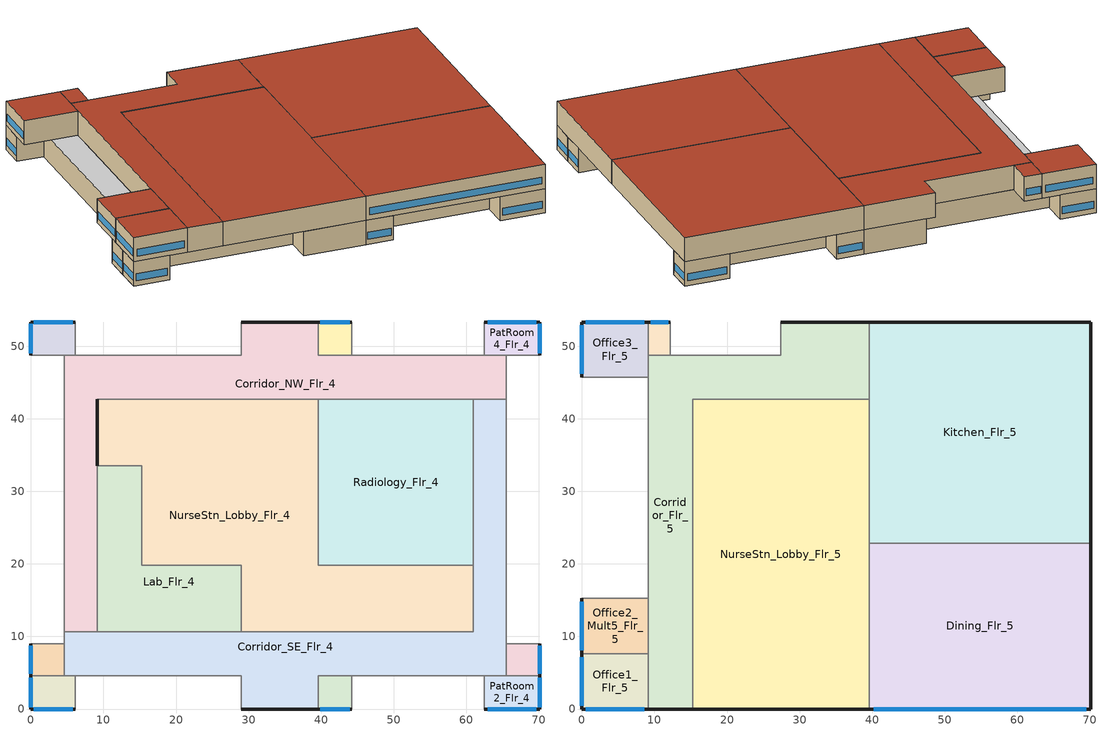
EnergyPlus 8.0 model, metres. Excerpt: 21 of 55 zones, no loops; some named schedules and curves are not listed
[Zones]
PatRoom1_Mult10_Flr_4
 floor adiabatic (int_slab_floor): 44.2,4.57 44.2,0 39.62,0 39.62,4.57 z12.8
 wall outside (res_ext_wall): 39.62,0 44.2,0 z12.8:17.07
 wall adiabatic (int_wall): 44.2,0 44.2,4.57 39.62,4.57 39.62,0 z12.8:17.07
 window (Window_U_0.60_SHGC_0.25): 39.9,0 43.92,0 z13.72:14.94
 ceiling adiabatic (int_slab_ceiling): 39.62,4.57 39.62,0 44.2,0 44.2,4.57 z17.07
PatRoom2_Flr_4
 floor adiabatic (int_slab_floor): 70.1,4.57 70.1,0 62.48,0 62.48,4.57 z12.8
 wall outside (res_ext_wall): 62.48,0 70.1,0 70.1,4.57 z12.8:17.07
 wall adiabatic (int_wall): 70.1,4.57 62.48,4.57 62.48,0 z12.8:17.07
 window (Window_U_0.60_SHGC_0.25): 70.1,0.27 70.1,4.3 / 62.94,0 69.65,0 z13.72:14.94
 ceiling adiabatic (int_slab_ceiling): 62.48,4.57 62.48,0 70.1,0 70.1,4.57 z17.07
PatRoom3_Mult10_Flr_4
 floor adiabatic (int_slab_floor): 70.1,8.99 70.1,4.57 65.53,4.57 65.53,8.99 z12.8
 wall outside (res_ext_wall): 70.1,4.57 70.1,8.99 z12.8:17.07
 wall adiabatic (int_wall): 70.1,8.99 65.53,8.99 65.53,4.57 70.1,4.57 z12.8:17.07
 window (Window_U_0.60_SHGC_0.25): 70.1,4.84 70.1,8.73 z13.72:14.94
 ceiling adiabatic (int_slab_ceiling): 65.53,8.99 65.53,4.57 70.1,4.57 70.1,8.99 z17.07
PatRoom4_Flr_4
 floor adiabatic (int_slab_floor): 70.1,53.34 70.1,48.77 62.48,48.77 62.48,53.34 z12.8
 wall outside (res_ext_wall): 70.1,48.77 70.1,53.34 62.48,53.34 z12.8:17.07
 wall adiabatic (int_wall): 62.48,53.34 62.48,48.77 70.1,48.77 z12.8:17.07
 window (Window_U_0.60_SHGC_0.25): 69.65,53.34 62.94,53.34 / 70.1,49.04 70.1,53.07 z13.72:14.94
 ceiling adiabatic (int_slab_ceiling): 62.48,53.34 62.48,48.77 70.1,48.77 70.1,53.34 z17.07
PatRoom5_Mult10_Flr_4
 floor adiabatic (int_slab_floor): 44.2,53.34 44.2,48.77 39.62,48.77 39.62,53.34 z12.8
 wall outside (res_ext_wall): 44.2,53.34 39.62,53.34 z12.8:17.07
 wall adiabatic (int_wall): 39.62,53.34 39.62,48.77 44.2,48.77 44.2,53.34 z12.8:17.07
 window (Window_U_0.60_SHGC_0.25): 43.92,53.34 39.9,53.34 z13.72:14.94
 ceiling adiabatic (int_slab_ceiling): 39.62,53.34 39.62,48.77 44.2,48.77 44.2,53.34 z17.07
Radiology_Flr_4
 floor adiabatic (int_slab_floor): 60.96,42.67 60.96,19.81 39.62,19.81 39.62,42.67 z12.8
 wall to Corridor_NW_Flr_4 (int_wall): 60.96,42.67 39.62,42.67 z12.8:17.07
 wall to Corridor_SE_Flr_4 (int_wall): 60.96,19.81 60.96,42.67 z12.8:17.07
 wall to NurseStn_Lobby_Flr_4 (int_wall): 39.62,42.67 39.62,19.81 60.96,19.81 z12.8:17.07
 ceiling adiabatic (int_slab_ceiling): 39.62,42.67 39.62,19.81 60.96,19.81 60.96,42.67 z17.07
PatRoom6_Flr_4
 floor adiabatic (int_slab_floor): 6.1,4.57 6.1,0 0,0 0,4.57 z12.8
 wall outside (res_ext_wall): 0,4.57 0,0 6.1,0 z12.8:17.07
 wall adiabatic (int_wall): 6.1,0 6.1,4.57 0,4.57 z12.8:17.07
 window (Window_U_0.60_SHGC_0.25): 0.37,0 5.73,0 / 0,4.3 0,0.27 z13.72:14.94
 ceiling adiabatic (int_slab_ceiling): 0,4.57 0,0 6.1,0 6.1,4.57 z17.07
PatRoom7_Mult10_Flr_4
 floor adiabatic (int_slab_floor): 4.57,8.99 4.57,4.57 0,4.57 0,8.99 z12.8
 wall outside (res_ext_wall): 0,8.99 0,4.57 z12.8:17.07
 wall adiabatic (int_wall): 0,4.57 4.57,4.57 4.57,8.99 0,8.99 z12.8:17.07
 window (Window_U_0.60_SHGC_0.25): 0,8.73 0,4.84 z13.72:14.94
 ceiling adiabatic (int_slab_ceiling): 0,8.99 0,4.57 4.57,4.57 4.57,8.99 z17.07
PatRoom8_Flr_4
 floor adiabatic (int_slab_floor): 6.1,53.34 6.1,48.77 0,48.77 0,53.34 z12.8
 wall outside (res_ext_wall): 6.1,53.34 0,53.34 0,48.77 z12.8:17.07
 wall adiabatic (int_wall): 0,48.77 6.1,48.77 6.1,53.34 z12.8:17.07
 window (Window_U_0.60_SHGC_0.25): 5.73,53.34 0.37,53.34 / 0,53.07 0,49.04 z13.72:14.94
 ceiling adiabatic (int_slab_ceiling): 0,53.34 0,48.77 6.1,48.77 6.1,53.34 z17.07
NurseStn_Lobby_Flr_4
 floor adiabatic (int_slab_floor): 9.14,42.67 39.62,42.67 39.62,19.81 60.96,19.81 60.96,10.67 28.96,10.67 28.96,19.81 15.24,19.81 15.24,33.53 9.14,33.53 z12.8
 wall outside (Air_Wall): 9.14,42.67 9.14,33.53 z12.8:17.07
 wall to Corridor_NW_Flr_4 (Air_Wall): 39.62,42.67 9.14,42.67 z12.8:17.07
 wall to Corridor_SE_Flr_4 (Air_Wall): 28.96,10.67 60.96,10.67 60.96,19.81 z12.8:17.07
 wall to Lab_Flr_4 (int_wall): 9.14,33.53 15.24,33.53 15.24,19.81 28.96,19.81 28.96,10.67 z12.8:17.07
 ceiling adiabatic (int_slab_ceiling): 9.14,42.67 9.14,33.53 15.24,33.53 15.24,19.81 28.96,19.81 28.96,10.67 60.96,10.67 60.96,19.81 39.62,19.81 39.62,42.67 z17.07
Lab_Flr_4
 floor adiabatic (int_slab_floor): 9.14,33.53 15.24,33.53 15.24,19.81 28.96,19.81 28.96,10.67 9.14,10.67 z12.8
 wall to Corridor_SE_Flr_4 (int_wall): 9.14,10.67 28.96,10.67 z12.8:17.07
 wall to Corridor_NW_Flr_4 (int_wall): 9.14,33.58 9.14,10.67 z12.8:17.07
 ceiling adiabatic (int_slab_ceiling): 9.14,33.53 9.14,10.67 28.96,10.67 28.96,19.81 15.24,19.81 15.24,33.53 z17.07
Corridor_SE_Flr_4
 floor adiabatic (int_slab_floor): 4.57,4.57 4.57,10.67 60.96,10.67 60.96,42.67 65.53,42.67 65.53,4.57 39.62,4.57 39.62,0 28.96,0 28.96,4.57 z12.8
 wall outside (res_ext_wall): 28.96,0 39.62,0 z12.8:17.07
 wall adiabatic (int_wall): 39.62,0 39.62,4.57 65.53,4.57 65.53,42.67 / 4.57,10.67 4.57,4.57 28.96,4.57 28.96,0 z12.8:17.07
 wall to Corridor_NW_Flr_4 (Air_Wall): 65.53,42.67 60.96,42.67 / 9.14,10.67 4.57,10.67 z12.8:17.07
 ceiling adiabatic (int_slab_ceiling): 4.57,4.57 28.96,4.57 28.96,0 39.62,0 39.62,4.57 65.53,4.57 65.53,42.67 60.96,42.67 60.96,10.67 4.57,10.67 z17.07
Corridor_NW_Flr_4
 floor adiabatic (int_slab_floor): 4.57,10.67 4.57,48.77 28.96,48.77 28.96,53.34 39.62,53.34 39.62,48.77 65.53,48.77 65.53,42.67 9.14,42.67 9.14,10.67 z12.8
 wall outside (Air_Wall): 9.14,33.58 9.14,42.67 z12.8:17.07
 wall outside (res_ext_wall): 39.62,53.34 28.96,53.34 z12.8:17.07
 wall adiabatic (int_wall): 65.53,42.67 65.53,48.77 39.62,48.77 39.62,53.34 / 28.96,53.34 28.96,48.77 4.57,48.77 4.57,10.67 z12.8:17.07
 ceiling adiabatic (int_slab_ceiling): 4.57,10.67 9.14,10.67 9.14,42.67 65.53,42.67 65.53,48.77 39.62,48.77 39.62,53.34 28.96,53.34 28.96,48.77 4.57,48.77 z17.07
Dining_Flr_5
 floor adiabatic (int_slab_floor): 39.62,0 39.62,22.86 70.1,22.86 70.1,0 z17.07
 wall outside (nonres_ext_wall): 39.62,0 70.1,0 70.1,22.86 z17.07:21.34
 wall to Kitchen_Flr_5 (int_wall): 70.1,22.86 39.62,22.86 z17.07:21.34
 wall to NurseStn_Lobby_Flr_5 (int_wall): 39.62,22.86 39.62,0 z17.07:21.34
 window (Window_U_0.60_SHGC_0.25): 40.2,0 69.53,0 z17.98:19.2
 roof outside (nonres_roof): 39.62,0 70.1,0 70.1,22.86 39.62,22.86 z21.34
NurseStn_Lobby_Flr_5
 floor adiabatic (int_slab_floor): 15.24,0 15.24,42.67 39.62,42.67 39.62,0 z17.07
 wall outside (nonres_ext_wall): 15.24,0 39.62,0 z17.07:21.34
 wall to Corridor_Flr_5 (Air_Wall): 39.62,42.67 15.24,42.67 z17.07:21.34
 wall to Kitchen_Flr_5 (int_wall): 39.62,22.86 39.62,42.67 z17.07:21.34
 wall to Corridor_Flr_5 (int_wall): 15.24,42.67 15.24,0 z17.07:21.34
 roof outside (nonres_roof): 15.24,0 39.62,0 39.62,42.67 15.24,42.67 z21.34
Kitchen_Flr_5
 floor adiabatic (int_slab_floor): 70.1,53.34 70.1,22.86 39.62,22.86 39.62,53.34 z17.07
 wall outside (nonres_ext_wall): 70.1,22.86 70.1,53.34 39.62,53.34 z17.07:21.34
 wall to Corridor_Flr_5 (int_wall): 39.62,53.34 39.62,42.67 z17.07:21.34
 roof outside (nonres_roof): 39.62,53.34 39.62,22.86 70.1,22.86 70.1,53.34 z21.34
Office1_Flr_5
 floor adiabatic (int_slab_floor): 9.14,7.62 9.14,0 0,0 0,7.62 z17.07
 wall outside (nonres_ext_wall): 0,7.62 0,0 9.14,0 z17.07:21.34
 wall adiabatic (int_wall): 9.14,0 9.14,7.62 0,7.62 z17.07:21.34
 window (Window_U_0.60_SHGC_0.25): 0.55,0 8.6,0 / 0,7.16 0,0.46 z17.98:19.2
 roof outside (nonres_roof): 0,7.62 0,0 9.14,0 9.14,7.62 z21.34
Office2_Mult5_Flr_5
 floor adiabatic (int_slab_floor): 9.14,15.24 9.14,7.62 0,7.62 0,15.24 z17.07
 wall outside (nonres_ext_wall): 0,15.24 0,7.62 z17.07:21.34
 wall adiabatic (int_wall): 0,7.62 9.14,7.62 9.14,15.24 0,15.24 z17.07:21.34
 window (Window_U_0.60_SHGC_0.25): 0,14.78 0,8.08 z17.98:19.2
 roof outside (nonres_roof): 0,15.24 0,7.62 9.14,7.62 9.14,15.24 z21.34
Office3_Flr_5
 floor adiabatic (int_slab_floor): 9.14,53.34 9.14,45.72 0,45.72 0,53.34 z17.07
 wall outside (nonres_ext_wall): 9.14,53.34 0,53.34 0,45.72 z17.07:21.34
 wall adiabatic (int_wall): 0,45.72 9.14,45.72 9.14,53.34 z17.07:21.34
 window (Window_U_0.60_SHGC_0.25): 8.6,53.34 0.55,53.34 / 0,52.88 0,46.18 z17.98:19.2
 roof outside (nonres_roof): 0,53.34 0,45.72 9.14,45.72 9.14,53.34 z21.34
Office4_Mult6_Flr_5
 floor adiabatic (int_slab_floor): 12.19,53.34 12.19,48.77 9.14,48.77 9.14,53.34 z17.07
 wall outside (nonres_ext_wall): 12.19,53.34 9.14,53.34 z17.07:21.34
 wall adiabatic (int_wall): 9.14,53.34 9.14,48.77 12.19,48.77 12.19,53.34 z17.07:21.34
 window (Window_U_0.60_SHGC_0.25): 11.88,53.34 9.45,53.34 z17.98:19.2
 roof outside (nonres_roof): 9.14,53.34 9.14,48.77 12.19,48.77 12.19,53.34 z21.34
Corridor_Flr_5
 floor adiabatic (int_slab_floor): 9.14,0 9.14,48.77 27.43,48.77 27.43,53.34 39.62,53.34 39.62,42.67 15.24,42.67 15.24,0 z17.07
 wall outside (nonres_ext_wall): 39.62,53.34 27.43,53.34 / 9.14,0 15.24,0 z17.07:21.34
 wall adiabatic (int_wall): 27.43,53.34 27.43,48.77 9.14,48.77 9.14,0 z17.07:21.34
 roof outside (nonres_roof): 9.14,0 15.24,0 15.24,42.67 39.62,42.67 39.62,53.34 27.43,53.34 27.43,48.77 9.14,48.77 z21.34
[Building]
Hospital: -90, City, 0.04, 0.2, FullInteriorAndExterior, 25, 6
[Site:Location]
Site:Location=Houston Bush Intercontinental_TX_USA Design_Conditions; Latitude {N+ S-}=30; Longitude {W- E+}=-95.37; Time Zone Relative to GMT {GMT+/-}=-6; Elevation {m}=29
[SizingPeriod:DesignDay] Day of Month=21; Dry-Bulb Temperature Range Modifier Type=DefaultMultipliers; Humidity Condition Type=Wetbulb; Barometric Pressure {Pa}=100977; Rain {Yes/No}=No; Snow on ground {Yes/No}=No; Daylight Savings Time Indicator=No
Name | Month | Day Type | Maximum Dry-Bulb Temperature {C} | Daily Dry-Bulb Temperature Range {C} | Wetbulb at Maximum Dry-Bulb {C} | Wind Speed {m/s} design conditions vs. traditional 6.71 m/s (15 mph) | Wind Direction {Degrees; N=0, S=180} | Solar Model Indicator | Clearness {0.0 to 1.1} | Wind Speed {m/s} design conditions vs. traditional 3.35 m/s (7mph) | ASHRAE Clear Sky Optical Depth for Beam Irradiance (taub) | ASHRAE Clear Sky Optical Depth for Diffuse Irradiance (taud)
Houston Bush Intercontinental Ann Htg 99.6% Condns DB | 1 | WinterDesignDay | -1.6 | 0 | -1.6 | 2.8 | 0 | ASHRAEClearSky | 0
Houston Bush Intercontinental Ann Clg .4% Condns DB=>MWB | 7 | SummerDesignDay | 36 | 10.1 | 24.8 |  | 170 | ASHRAETau |  | 3.5 | 0.499 | 1.97
[Site:WaterMainsTemperature]
Calculation Method=Correlation; Annual Average Outdoor Air Temperature {C}=20.05; Maximum Difference In Monthly Average Outdoor Air Temperatures {deltaC}=17.07
[Material]
Name | Roughness | Thickness {m} | Conductivity {W/m-K} | Density {kg/m3} | Specific Heat {J/kg-K} | Thermal Absorptance | Solar Absorptance | Visible Absorptance | Absorptance:Thermal | Absorptance:Solar | Absorptance:Visible
Std Wood 6inch | MediumSmooth | 0.15 | 0.12 | 540 | 1210 | 0.9 | 0.7 | 0.7
F08 Metal surface | Smooth | 0.0008 | 45.28 | 7824 | 500
F13 Built-up roofing | Rough | 0.0095 | 0.16 | 1120 | 1460 |  |  |  | 0.75 | 0.45
G01 13mm gypsum board | Smooth | 0.0127 | 0.16 | 800 | 1090 |  |  |  | 0.9 | 0.7 | 0.5
200mm Normalweight concrete wall | MediumRough | 0.2032 | 2.31 | 2322 | 832
100mm Normalweight concrete floor | MediumRough | 0.1016 | 2.31 | 2322 | 832
[Material:NoMass]
CP02 CARPET PAD: VeryRough, 0.21648, 0.9, 0.7, 0.8
Air_Wall_Material: Rough, 0.207949, 0.9, 0.7
Nonres_Roof_Insulation: MediumSmooth, 4.31889, 0.9, 0.7, 0.7
Nonres_Exterior_Wall_Insulation: MediumSmooth, 0.849259, 0.9, 0.7, 0.7
Res_Exterior_Wall_Insulation: MediumSmooth, 1.11476, 0.9, 0.7, 0.7
[Construction]
InteriorFurnishings: Std Wood 6inch
Air_Wall: Air_Wall_Material
int_wall: G01 13mm gypsum board, G01 13mm gypsum board
int_slab_floor: 100mm Normalweight concrete floor, CP02 CARPET PAD
int_slab_ceiling: CP02 CARPET PAD, 100mm Normalweight concrete floor
nonres_roof: F13 Built-up roofing, Nonres_Roof_Insulation, F08 Metal surface
nonres_ext_wall: 200mm Normalweight concrete wall, Nonres_Exterior_Wall_Insulation, G01 13mm gypsum board
res_ext_wall: 200mm Normalweight concrete wall, Res_Exterior_Wall_Insulation, G01 13mm gypsum board
Window_U_0.60_SHGC_0.25: Glass_2175_LayerAvg, Gap_1_W_0_0025, Glass_2022F_LayerAvg
[WindowMaterial:Glazing] Optical Data Type=SpectralAverage; IR Transmittance=0; Back Emissivity=0.84; Conductivity=1
Name | Layer name : GREY-SGP-E366 - 8.6.CIG | Thickness | Solar Transmittance | Solar Front Reflectance | Solar Back Reflectance | Visible Transmittance | Visible Front Reflectance | Visible Back reflectance | Front Emissivity | Layer name : LoE262-4.CIG
 | Glass_2175_LayerAvg | 0.0086 | 0.167758 | 0.217606 | 0.437978 | 0.416044 | 0.078729 | 0.10654 | 0.84
 |  | 0.0039 | 0.355897 | 0.394095 | 0.265645 | 0.677694 | 0.042734 | 0.05547 | 0.046 | Glass_2022F_LayerAvg
[WindowMaterial:Gas]
gap name - Air=Gap_1_W_0_0025; type=Air; thickness=0.0025
[SurfaceProperty:OtherSideCoefficients] Combined Convective Radiative Film Coefficient=0; Constant Temperature=1; Constant Temperature Coefficient=1; External Dry-Bulb Temperature Coefficient=0; Ground Temperature Coefficient=0; Wind Speed Coefficient=0; Zone Air Temperature Coefficient=0; Sinusoidal Variation of Constant Temperature Coefficient=No; Period of Sinusoidal Variation=24
Name | Constant Temperature Schedule
surfPropOthSdCoefBasementAvgWall | scheduleOSCBasementWallSurfaceTemp
surfPropOthSdCoefBasementAvgFloor | scheduleOSCBasementFloorTemp
surfPropOthSdCoefBasementUpperWall | scheduleOSCBasementUpperWallTemp
surfPropOthSdCoefBasementLowerWall | scheduleOSCBasementLowerWallTemp
[Zone] Type=1; Ceiling Height {m}=4.2683; Floor Area {m2}=autocalculate; Part of Total Floor Area=YES
Name | Multiplier | Volume {m3}
PatRoom1_Mult10_Flr_4; PatRoom5_Mult10_Flr_4 | 10 | 89.21
PatRoom2_Flr_4; PatRoom4_Flr_4 | 1 | 148.71
PatRoom3_Mult10_Flr_4; PatRoom7_Mult10_Flr_4 | 10 | 86.26
Radiology_Flr_4 | 1 | 2081.82
PatRoom6_Flr_4; PatRoom8_Flr_4 | 1 | 118.96
NurseStn_Lobby_Flr_4 | 1 | 3866.22
Lab_Flr_4 | 1 | 1129.43
Corridor_SE_Flr_4; Corridor_NW_Flr_4 | 1 | 2418.88
Dining_Flr_5 | 1 | 2974.04
NurseStn_Lobby_Flr_5 | 1 | 4441.23
Kitchen_Flr_5 | 1 | 3965.37
Office1_Flr_5 | 1 | 297.5
Office2_Mult5_Flr_5 | 5 | 297.41
Office3_Flr_5 | 1 | 297.41
Office4_Mult6_Flr_5 | 6 | 59.5
Corridor_Flr_5 | 1 | 2141.32
[InternalMass] Construction=InteriorFurnishings
Name | Zone | Surface Area {m2}
PatRoom1_Mult10_Flr_4_InternalMass_1 | PatRoom1_Mult10_Flr_4 | 41.8064
PatRoom2_Flr_4_InternalMass_1 | PatRoom2_Flr_4 | 69.6773
PatRoom3_Mult10_Flr_4_InternalMass_1 | PatRoom3_Mult10_Flr_4 | 40.4165
PatRoom4_Flr_4_InternalMass_1 | PatRoom4_Flr_4 | 69.6773
PatRoom5_Mult10_Flr_4_InternalMass_1 | PatRoom5_Mult10_Flr_4 | 41.8064
Radiology_Flr_4_InternalMass_1 | Radiology_Flr_4 | 975.4819
PatRoom6_Flr_4_InternalMass_1 | PatRoom6_Flr_4 | 55.7418
PatRoom7_Mult10_Flr_4_InternalMass_1 | PatRoom7_Mult10_Flr_4 | 40.4165
PatRoom8_Flr_4_InternalMass_1 | PatRoom8_Flr_4 | 55.7418
NurseStn_Lobby_Flr_4_InternalMass_1 | NurseStn_Lobby_Flr_4 | 1811.61
Lab_Flr_4_InternalMass_1 | Lab_Flr_4 | 529.5473
Corridor_SE_Flr_4_InternalMass_1 | Corridor_SE_Flr_4 | 1133.42
Corridor_NW_Flr_4_InternalMass_1 | Corridor_NW_Flr_4 | 1133.42
Dining_Flr_5_InternalMass_1 | Dining_Flr_5 | 1393.55
NurseStn_Lobby_Flr_5_InternalMass_1 | NurseStn_Lobby_Flr_5 | 2081.03
Kitchen_Flr_5_InternalMass_1 | Kitchen_Flr_5 | 1858.06
Office1_Flr_5_InternalMass_1 | Office1_Flr_5 | 139.3911
Office2_Mult5_Flr_5_InternalMass_1 | Office2_Mult5_Flr_5 | 139.3546
Office3_Flr_5_InternalMass_1 | Office3_Flr_5 | 139.3546
Office4_Mult6_Flr_5_InternalMass_1 | Office4_Mult6_Flr_5 | 27.8709
Corridor_Flr_5_InternalMass_1 | Corridor_Flr_5 | 1003.35
[People] Number of People Calculation Method=People; Fraction Radiant=0.3; Sensible Heat Fraction=AUTOCALCULATE; Activity Level Schedule=ACTIVITY_SCH; Enable ASHRAE 55 Comfort Warnings=No; Mean Radiant Temperature Calculation Type=ZoneAveraged; Work Efficiency Schedule=WORK_EFF_SCH; Clothing Insulation Schedule=CLOTHING_SCH; Air Velocity Schedule=AIR_VELO_SCH; Thermal Comfort Model 1 Type=FANGER
Name | Zone or ZoneList | Number of People Schedule | Number of People
PatRoom1_Mult10_Flr_4 | PatRoom1_Mult10_Flr_4 | BLDG_OCC_EXTD_SCH | 1.1244
PatRoom2_Flr_4 | PatRoom2_Flr_4 | BLDG_OCC_EXTD_SCH | 1.8744
PatRoom3_Mult10_Flr_4 | PatRoom3_Mult10_Flr_4 | BLDG_OCC_EXTD_SCH | 1.0873
PatRoom4_Flr_4 | PatRoom4_Flr_4 | BLDG_OCC_EXTD_SCH | 1.8744
PatRoom5_Mult10_Flr_4 | PatRoom5_Mult10_Flr_4 | BLDG_OCC_EXTD_SCH | 1.1244
Radiology_Flr_4 | Radiology_Flr_4 | BLDG_OCC_SCH | 26.2404
PatRoom6_Flr_4 | PatRoom6_Flr_4 | BLDG_OCC_EXTD_SCH | 1.4994
PatRoom7_Mult10_Flr_4 | PatRoom7_Mult10_Flr_4 | BLDG_OCC_EXTD_SCH | 1.0873
PatRoom8_Flr_4 | PatRoom8_Flr_4 | BLDG_OCC_EXTD_SCH | 1.4994
NurseStn_Lobby_Flr_4 | NurseStn_Lobby_Flr_4 | BLDG_OCC_EXTD_SCH | 12.9952
Lab_Flr_4 | Lab_Flr_4 | BLDG_OCC_SCH | 14.2446
Corridor_SE_Flr_4 | Corridor_SE_Flr_4 | BLDG_OCC_EXTD_SCH | 6.0978
Corridor_NW_Flr_4 | Corridor_NW_Flr_4 | BLDG_OCC_EXTD_SCH | 6.0978
Dining_Flr_5 | Dining_Flr_5 | BLDG_OCC_EXTD_SCH | 74.9725
NurseStn_Lobby_Flr_5 | NurseStn_Lobby_Flr_5 | BLDG_OCC_SCH | 14.9279
Kitchen_Flr_5 | Kitchen_Flr_5 | BLDG_OCC_EXTD_SCH | 49.9818
Office1_Flr_5 | Office1_Flr_5 | BLDG_OCC_SCH | 5.2498
Office2_Mult5_Flr_5 | Office2_Mult5_Flr_5 | BLDG_OCC_SCH | 5.2483
Office3_Flr_5 | Office3_Flr_5 | BLDG_OCC_SCH | 5.2483
Office4_Mult6_Flr_5 | Office4_Mult6_Flr_5 | BLDG_OCC_SCH | 1.05
Corridor_Flr_5 | Corridor_Flr_5 | BLDG_OCC_EXTD_SCH | 5.3981
[Lights] Design Level Calculation Method=Watts/Area; Return Air Fraction=0; Fraction Radiant=0.7; Fraction Visible=0.2; Fraction Replaceable=1; Return Air Fraction Calculated from Plenum Temperature=No
Name | Zone or ZoneList | Schedule | Watts per Zone Floor Area {W/m2}
PatRoom1_Mult10_Flr_4_Lights | PatRoom1_Mult10_Flr_4 | BLDG_LIGHT_EXTD_SCH | 6.67362
PatRoom2_Flr_4_Lights | PatRoom2_Flr_4 | BLDG_LIGHT_EXTD_SCH | 6.67362
PatRoom3_Mult10_Flr_4_Lights | PatRoom3_Mult10_Flr_4 | BLDG_LIGHT_EXTD_SCH | 6.67362
PatRoom4_Flr_4_Lights | PatRoom4_Flr_4 | BLDG_LIGHT_EXTD_SCH | 6.67362
PatRoom5_Mult10_Flr_4_Lights | PatRoom5_Mult10_Flr_4 | BLDG_LIGHT_EXTD_SCH | 6.67362
Radiology_Flr_4_Lights | Radiology_Flr_4 | BLDG_LIGHT_RADIOLOGY_SCH | 16.2535
PatRoom6_Flr_4_Lights | PatRoom6_Flr_4 | BLDG_LIGHT_EXTD_SCH | 6.67362
PatRoom7_Mult10_Flr_4_Lights | PatRoom7_Mult10_Flr_4 | BLDG_LIGHT_EXTD_SCH | 6.67362
PatRoom8_Flr_4_Lights | PatRoom8_Flr_4 | BLDG_LIGHT_EXTD_SCH | 6.67362
NurseStn_Lobby_Flr_4_Lights | NurseStn_Lobby_Flr_4 | BLDG_LIGHT_NURSEFLR234_SCH | 8.86946
Lab_Flr_4_Lights | Lab_Flr_4 | BLDG_LIGHT_SCH | 19.4827
Corridor_SE_Flr_4_Lights | Corridor_SE_Flr_4 | BLDG_LIGHT_CORRIDOR_SCH | 10.6563
Corridor_NW_Flr_4_Lights | Corridor_NW_Flr_4 | BLDG_LIGHT_CORRIDOR_SCH | 10.6563
Dining_Flr_5_Lights | Dining_Flr_5 | BLDG_LIGHT_EXTD_SCH | 6.99654
NurseStn_Lobby_Flr_5_Lights | NurseStn_Lobby_Flr_5 | BLDG_LIGHT_LOBBYFLR5_SCH | 8.86946
Kitchen_Flr_5_Lights | Kitchen_Flr_5 | BLDG_LIGHT_EXTD_SCH | 13.0243
Office1_Flr_5_Lights | Office1_Flr_5 | BLDG_LIGHT_OFFICE_SCH | 8.82641
Office2_Mult5_Flr_5_Lights | Office2_Mult5_Flr_5 | BLDG_LIGHT_OFFICE_SCH | 8.82641
Office3_Flr_5_Lights | Office3_Flr_5 | BLDG_LIGHT_OFFICE_SCH | 8.82641
Office4_Mult6_Flr_5_Lights | Office4_Mult6_Flr_5 | BLDG_LIGHT_OFFICE_SCH | 8.82641
Corridor_Flr_5_Lights | Corridor_Flr_5 | BLDG_LIGHT_CORRIDOR_SCH | 10.6563
[ElectricEquipment] Design Level Calculation Method=EquipmentLevel; Fraction Latent=0; Fraction Lost=0
Name | Zone or ZoneList | Schedule | Design Level {W} | Fraction Radiant
PatRoom1_Mult10_Flr_4_MiscPlug_Equip | PatRoom1_Mult10_Flr_4 | BLDG_EQUIP_EXTD_SCH | 449.8365 | 0.5
PatRoom2_Flr_4_MiscPlug_Equip | PatRoom2_Flr_4 | BLDG_EQUIP_EXTD_SCH | 749.7275 | 0.5
PatRoom3_Mult10_Flr_4_MiscPlug_Equip | PatRoom3_Mult10_Flr_4 | BLDG_EQUIP_EXTD_SCH | 434.8813 | 0.5
PatRoom4_Flr_4_MiscPlug_Equip | PatRoom4_Flr_4 | BLDG_EQUIP_EXTD_SCH | 749.7275 | 0.5
PatRoom5_Mult10_Flr_4_MiscPlug_Equip | PatRoom5_Mult10_Flr_4 | BLDG_EQUIP_EXTD_SCH | 449.8365 | 0.5
Radiology_Flr_4_MiscPlug_Equip | Radiology_Flr_4 | BLDG_EQUIP_SCH | 52499.9 | 0.5
PatRoom6_Flr_4_MiscPlug_Equip | PatRoom6_Flr_4 | BLDG_EQUIP_EXTD_SCH | 599.782 | 0.5
PatRoom7_Mult10_Flr_4_MiscPlug_Equip | PatRoom7_Mult10_Flr_4 | BLDG_EQUIP_EXTD_SCH | 434.8813 | 0.5
PatRoom8_Flr_4_MiscPlug_Equip | PatRoom8_Flr_4 | BLDG_EQUIP_EXTD_SCH | 599.782 | 0.5
NurseStn_Lobby_Flr_4_MiscPlug_Equip | NurseStn_Lobby_Flr_4 | BLDG_EQUIP_EXTD_SCH | 10136 | 0.5
Lab_Flr_4_MiscPlug_Equip | Lab_Flr_4 | BLDG_EQUIP_SCH | 11395.9 | 0.5
Dining_Flr_5_MiscPlug_Equip | Dining_Flr_5 | BLDG_EQUIP_EXTD_SCH | 7497.28 | 0.5
NurseStn_Lobby_Flr_5_MiscPlug_Equip | NurseStn_Lobby_Flr_5 | BLDG_EQUIP_SCH | 11643.4 | 0.5
Kitchen_Flr_5_MiscPlug_Equip | Kitchen_Flr_5 | BLDG_EQUIP_EXTD_SCH | 74972.8 | 0.5
Office1_Flr_5_MiscPlug_Equip | Office1_Flr_5 | BLDG_EQUIP_SCH | 749.9243 | 0.5
Office2_Mult5_Flr_5_MiscPlug_Equip | Office2_Mult5_Flr_5 | BLDG_EQUIP_SCH | 749.7275 | 0.5
Office3_Flr_5_MiscPlug_Equip | Office3_Flr_5 | BLDG_EQUIP_SCH | 749.7275 | 0.5
Office4_Mult6_Flr_5_MiscPlug_Equip | Office4_Mult6_Flr_5 | BLDG_EQUIP_SCH | 149.9455 | 0.5
Kitchen_Flr_5_Reach-in-Freezer | Kitchen_Flr_5 | Always_on | 915 | 0.25
Kitchen_Flr_5_Reach-in-Refrigerator | Kitchen_Flr_5 | Always_on | 855 | 0.25
[Exterior:FuelEquipment] Fuel Use Type=Electricity
Name | Schedule | Design Level {W}
Elevators | BLDG_ELEVATORS | 162963
Elevators_Lights_Fan | ELEV_LIGHT_FAN_SCH_ADD_DF | 501
[GasEquipment]
Kitchen_Flr_5_MiscPlugGas_Equip: Zone or ZoneList=Kitchen_Flr_5; Schedule=BLDG_EQUIP_EXTD_SCH; Design Level Calculation Method=EquipmentLevel; Design Level {W}=149946; Fraction Latent=0; Fraction Radiant=0.5; Fraction Lost=0
[Exterior:Lights]
Exterior_Lights: Schedule=Exterior_Lgt_ALWAYS_ON; Design Level {W}     !- De=13088; Control Option=AstronomicalClock
[Daylighting:Controls] Z-Coordinate of First Reference Point {m}=17.8352; Lighting Control Type=2; Maximum Allowable Discomfort Glare Index=22; Minimum Input Power Fraction for Continuous Dimming Control=0.3; Minimum Light Output Fraction for Continuous Dimming Control=0.2; Number of Stepped Control Steps=3; Probability Lighting will be Reset When Needed in Manual Stepped Control=1
Name | Total Daylighting Reference Points | X-Coordinate of First Reference Point {m} | Y-Coordinate of First Reference Point {m} | X-Coordinate of Second Reference Point {m} | Y-Coordinate of Second Reference Point {m} | Z-Coordinate of Second Reference Point {m} | Fraction of Zone Controlled by First Reference Point | Fraction of Zone Controlled by Second Reference Point | Illuminance Setpoint at First Reference Point {lux} | Illuminance Setpoint at Second Reference Point {lux} | Glare Calculation Azimuth Angle of View Direction Clockwise from Zone y-Axis {deg}
Office1_Flr_5 | 2 | 6.096 | 2.859 | 2.859 | 5.1836 | 17.8352 | 0.56 | 0.21 | 375 | 375 | 270
Office3_Flr_5 | 2 | 6.096 | 50.481 | 2.859 | 48.1584 | 17.8352 | 0.56 | 0.21 | 375 | 375 | 0
Office4_Mult6_Flr_5 | 1 | 10.668 | 50.481 |  |  |  | 0.94 | 0 | 375 | 500 | 0
Office2_Mult5_Flr_5 | 1 | 2.859 | 11.43 |  |  |  | 0.47 | 0 | 375 | 500 | 0
Dining_Flr_5 | 1 | 54.864 | 2.859024 |  |  |  | 0.19 | 0 | 300 | 500 | 0
[ZoneInfiltration:DesignFlowRate] Schedule=INFIL_SCH_PNNL; Design Flow Rate Calculation Method=Flow/ExteriorArea; Constant Term Coefficient=0; Temperature Term Coefficient=0; Velocity Term Coefficient=0.224; Velocity Squared Term Coefficient=0
Name | Zone or ZoneList | Flow per Exterior Surface Area {m3/s-m2}
PatRoom1_Mult10_Flr_4_Infiltration | PatRoom1_Mult10_Flr_4 | 0.00056896
PatRoom2_Flr_4_Infiltration | PatRoom2_Flr_4 | 0.00056896
PatRoom3_Mult10_Flr_4_Infiltration | PatRoom3_Mult10_Flr_4 | 0.00056896
PatRoom4_Flr_4_Infiltration | PatRoom4_Flr_4 | 0.00056896
PatRoom5_Mult10_Flr_4_Infiltration | PatRoom5_Mult10_Flr_4 | 0.00056896
Radiology_Flr_4_Infiltration | Radiology_Flr_4 | 0.00056896
PatRoom6_Flr_4_Infiltration | PatRoom6_Flr_4 | 0.00056896
PatRoom7_Mult10_Flr_4_Infiltration | PatRoom7_Mult10_Flr_4 | 0.00056896
PatRoom8_Flr_4_Infiltration | PatRoom8_Flr_4 | 0.00056896
NurseStn_Lobby_Flr_4_Infiltration | NurseStn_Lobby_Flr_4 | 0.00056896
Lab_Flr_4_Infiltration | Lab_Flr_4 | 0.00056896
Corridor_SE_Flr_4_Infiltration | Corridor_SE_Flr_4 | 0.00056896
Corridor_NW_Flr_4_Infiltration | Corridor_NW_Flr_4 | 0.00056896
Dining_Flr_5_Infiltration | Dining_Flr_5 | 0.000140135
NurseStn_Lobby_Flr_5_Infiltration | NurseStn_Lobby_Flr_5 | 5.17185e-05
Kitchen_Flr_5_Infiltration | Kitchen_Flr_5 | 0.000124488
Office1_Flr_5_Infiltration | Office1_Flr_5 | 0.000288235
Office2_Mult5_Flr_5_Infiltration | Office2_Mult5_Flr_5 | 0.000181043
Office3_Flr_5_Infiltration | Office3_Flr_5 | 0.000288235
Office4_Mult6_Flr_5_Infiltration | Office4_Mult6_Flr_5 | 0.000274637
Corridor_Flr_5_Infiltration | Corridor_Flr_5 | 7.6582e-05
[ZoneMixing] Zone=Kitchen_Flr_5; Schedule=Kitchen_Exhaust_SCH; Design Flow Rate Calculation Method=Flow/Zone; Delta Temperature {deltaC}=0
Name | Design Flow Rate {m3/s} | Source Zone
Kitchen_Flr_5 Exhaust Fanmixing_1 | 0.90227 | DINING_FLR_5
Kitchen_Flr_5 Exhaust Fanmixing_2 | 0.35226 | NURSESTN_LOBBY_FLR_5
Kitchen_Flr_5 Exhaust Fanmixing_3 | 0.03362 | OFFICE1_FLR_5
Kitchen_Flr_5 Exhaust Fanmixing_4 | 0.03362 | OFFICE2_MULT5_FLR_5
Kitchen_Flr_5 Exhaust Fanmixing_5 | 0.03362 | OFFICE3_FLR_5
Kitchen_Flr_5 Exhaust Fanmixing_6 | 0.00672 | OFFICE4_MULT6_FLR_5
Kitchen_Flr_5 Exhaust Fanmixing_7 | 0.15286 | CORRIDOR_FLR_5
[Sizing:Zone]
Kitchen_Flr_5: Zone Cooling Design Supply Air Temperature Input Method=SupplyAirTemperature; Zone Cooling Design Supply Air Temperature {C}=12.8; Zone Heating Design Supply Air Temperature Input Method=SupplyAirTemperature; Zone Heating Design Supply Air Temperature {C}=40; Zone Cooling Design Supply Air Humidity Ratio {kg-H2O/kg-air}=0.0085; Zone Heating Design Supply Air Humidity Ratio {kg-H2O/kg-air}=0.008; Design Specification Outdoor Air Object=SZ DSOA Kitchen_Flr_5; Zone Heating Sizing Factor=0; Zone Cooling Sizing Factor=0; Cooling Design Air Flow Method=DesignDay; Cooling Design Air Flow Rate {m3/s}=0; Cooling Minimum Air Flow {m3/s}=0; Cooling Minimum Air Flow Fraction=0; Heating Design Air Flow Method=DesignDay; Heating Design Air Flow Rate {m3/s}=0
[DesignSpecification:OutdoorAir]
SZ DSOA Kitchen_Flr_5: Outdoor Air Method=Flow/Zone; Outdoor Air Flow per Zone {m3/s}=1.88306
[AvailabilityManager:NightCycle] Applicability Schedule=Always_On; Fan Schedule=HVACOperationSchd; Control Type=CycleOnAny; Thermostat Tolerance {deltaC}=1; Cycling Run Time {s}=1800
VAV_1 Availability Manager; VAV_ER Availability Manager; VAV_OR Availability Manager; VAV_ICU Availability Manager; VAV_PATRMS Availability Manager; VAV_2 Availability Manager; VAV_LABS Availability Manager; CAV_KITCHEN Availability Manager
[SetpointManager:Scheduled] Control Variable=Temperature; Schedule=VAV_SAT_SCH
Name | Setpoint Node or NodeList
VAV_ER SAT setpoint | VAV_ER Supply Equipment Outlet Node
VAV_OR SAT setpoint | VAV_OR Supply Equipment Outlet Node
VAV_ICU SAT setpoint | VAV_ICU Supply Equipment Outlet Node
VAV_PATRMS SAT setpoint | VAV_PATRMS Supply Equipment Outlet Node
VAV_LABS SAT setpoint | VAV_LABS Supply Equipment Outlet Node
[SetpointManager:MixedAir] Control Variable=Temperature
Name | Setpoint Node or NodeList
VAV_ER_HeatC SAT Manager | VAV_ER_HeatC-VAV_ER_FanNode
VAV_OR_HeatC SAT Manager | VAV_OR_HeatC-VAV_OR_FanNode
VAV_ICU_HeatC SAT Manager | VAV_ICU_HeatC-VAV_ICU_FanNode
VAV_PATRMS_HeatC SAT Manager | VAV_PATRMS_HeatC-VAV_PATRMS_FanNode
VAV_LABS_HeatC SAT Manager | VAV_LABS_HeatC-VAV_LABS_FanNode
[Zone equipment]
Kitchen_Flr_5: Kitchen_Flr_5 Exhaust Fan, Kitchen_Flr_5 CAV Box
[Refrigeration:CompressorRack] Heat Rejection Location=OUTDOORS; Design Condenser Fan Power {W}=1000; Condenser Type=AirCooled
Name | Design Compressor Rack COP {W/W} | Compressor Rack COP Function of Temperature Curve | Condenser Fan Power Function of Temperature Curve | Refrigeration Case Name or WalkIn Name or CaseAndWalkInList
RACK1 | 1.5 | RACK1_RackCOPfTCurve | RACK1_RackCondFanCurve2 | RACK1CaseList
RACK2 | 3 | RACK2_RackCOPfTCurve |  | RACK2CaseList
[Refrigeration:CaseAndWalkInList]
Name | Case or WalkIn 1
RACK1CaseList | Kitchen_Flr_5_Case:1_WALKINFREEZER
RACK2CaseList | Kitchen_Flr_5_Case:2_SELFCONTAINEDDISPLAYCASE
[Refrigeration:Case] Availability Schedule=ALWAYS_ON; Zone=Kitchen_Flr_5; Rated Ambient Temperature {C}=23.88; Rated Ambient Relative Humidity {percent}=55; Latent Case Credit Curve Type=CaseTemperatureMethod; Case Lighting Schedule=walkin_occ_lght_sch; Fraction of Lighting Energy to Case=1; Case Anti-Sweat Heater Power per Unit Length {W/m}=0; Minimum Anti-Sweat Heater Power per Unit Length {W/m}=0; Anti-Sweat Heater Control Type=NONE; Humidity at Zero Anti-Sweat Heater Energy {percent}=0; Case Height {m}=0
Name | Rated Total Cooling Capacity per Unit Length {W/m} | Rated Latent Heat Ratio | Rated Runtime Fraction | Case Length {m} | Case Operating Temperature {C} | Latent Case Credit Curve | Standard Case Fan Power per Unit Length {W/m} | Operating Case Fan Power per Unit Length {W/m} | Standard Case Lighting Power per Unit Length {W/m} | Fraction of Anti-Sweat Heater Energy to Case | Case Defrost Power per Unit Length {W/m} | Case Defrost Type | Case Defrost Schedule | Case Defrost Drip-Down Schedule | Under Case HVAC Return Air Fraction | Refrigerated Case Restocking Schedule | Case Credit Fraction Schedule
Kitchen_Flr_5_Case:1_WALKINFREEZER | 734 | 0.1 | 0.4 | 10.98 | -23 | Kitchen_Flr_5_Case:1_WALKINFREEZERSingleShelfHorizontal_LatentEnergyMult | 19.7143 | 19.7143 | 33 | 0 | 364 | ELECTRIC | Kitchen_Flr_5_Case:1_WALKINFREEZER_CaseDefrost2aDaySched | Kitchen_Flr_5_Case:1_WALKINFREEZER_CaseDripDown2aDaySched | 0 | Kitchen_Flr_5_Case:1_WALKINFREEZER_WalkInStockingSched | Kitchen_Flr_5_Case:1_WALKINFREEZER_CaseCreditReduxSched
Kitchen_Flr_5_Case:2_SELFCONTAINEDDISPLAYCASE | 886.5 | 0.08 | 0.85 | 8.93 | 2 | Kitchen_Flr_5_Case:2_SELFCONTAINEDDISPLAYCASEMultiShelfVertical_LatentEnergyMult | 19.1429 | 19.1429 | 40 | 0.2 | 0 | NONE |  |  | 0.05 | Kitchen_Flr_5_Case:2_SELFCONTAINEDDISPLAYCASE_CaseStockingSched
[AirTerminal:SingleDuct:Uncontrolled]
Kitchen_Flr_5 CAV Box: Availability Schedule=ALWAYS_ON; Maximum Air Flow Rate {m3/s}=AUTOSIZE
[ZoneControl:Thermostat]
Kitchen_Flr_5 Thermostat: Zone or ZoneList=Kitchen_Flr_5; Control Type Schedule=Dual Zone Control Type Sched; Control 1=Kitchen_Flr_5 DualSPSched
[ThermostatSetpoint:DualSetpoint]
Kitchen_Flr_5 DualSPSched: Heating Setpoint Temperature Schedule=HtgSetP_Sch; Cooling Setpoint Temperature Schedule=ClgSetP_Sch
[WaterHeater:Mixed]
SWH DishWashing Booster: Tank Volume {m3}=0.0227125; Setpoint Temperature Schedule=Dishwashing Booster Setpoint Temp Schedule; Deadband Temperature Difference {deltaC}=2; Maximum Temperature Limit {C}=82.2222; Heater Control Type=Cycle; Heater Maximum Capacity {W}=3000; Heater Minimum Capacity {W}=0; Heater Fuel Type=Electricity; Heater Thermal Efficiency=1; Off Cycle Parasitic Fuel Type=Electricity; Off Cycle Parasitic Heat Fraction to Tank=0; Ambient Temperature Indicator=Zone; Ambient Temperature Zone=KITCHEN_FLR_5; Off-Cycle Loss Coefficient To Ambient Temperature {W/K}=1.05316; On-Cycle Loss Coefficient To Ambient Temperature {W/K}=1.05316; Peak Use Flow Rate {m3/s}=3.65923e-05; Use Flow Rate Fraction Schedule=BLDG_SWH_SCH; Cold Water Supply Temperature Schedule=Dishwashing Booster Water Inlet Temp Schedule
[Fan:ZoneExhaust]
Kitchen_Flr_5 Exhaust Fan: Kitchen_Exhaust_SCH, 0.16, 124.5, 3.398022, Kitchen Exhaust Fan Balanced Exhaust Fraction Schedule
[EnergyManagementSystem:Sensor]
Name | Output:Variable or Output:Meter | Output:Variable or Output:Meter Index Key
T_OA | Site Outdoor Air Drybulb Temperature
Patrms_FanMassFlow | System Node Mass Flow Rate | VAV_PATRMS Supply Equipment Outlet Node
ER_FanMassFlow | System Node Mass Flow Rate | VAV_ER Supply Equipment Outlet Node
OR_FanMassFlow | System Node Mass Flow Rate | VAV_OR Supply Equipment Outlet Node
ICU_FanMassFlow | System Node Mass Flow Rate | VAV_ICU Supply Equipment Outlet Node
LABS_FanMassFlow | System Node Mass Flow Rate | VAV_LABS Supply Equipment Outlet Node
Facility_Int_LTG | InteriorLights:Electricity
SensedCurveInput | Performance Curve Input Variable 1 Value | Tower_Fan_Curve
SensedCurveValue | Performance Curve Output Value | Tower_Fan_Curve
[EnergyManagementSystem:Actuator] Actuated Component Type=Schedule:Compact; Actuated Component Control Type=Schedule Value
Name | Actuated Component Unique
Patrms_ExtraElecHeatC_Status | Patrms_ExtraElecHeatC_Sch
Patrms_ExtraWaterHeatC_Status | Patrms_ExtraWaterHeatC_Sch
ER_ExtraElecHeatC_Status | ER_ExtraElecHeatC_Sch
ER_ExtraWaterHeatC_Status | ER_ExtraWaterHeatC_Sch
OR_ExtraElecHeatC_Status | OR_ExtraElecHeatC_Sch
OR_ExtraWaterHeatC_Status | OR_ExtraWaterHeatC_Sch
ICU_ExtraElecHeatC_Status | ICU_ExtraElecHeatC_Sch
ICU_ExtraWaterHeatC_Status | ICU_ExtraWaterHeatC_Sch
LABS_ExtraElecHeatC_Status | LABS_ExtraElecHeatC_Sch
LABS_ExtraWaterHeatC_Status | LABS_ExtraWaterHeatC_Sch
[Schedule:Compact]
scheduleOSCBasementWallSurfaceTemp: Temperature, Through:   1/31, For:AllDays, Until:24:00, 21.57, Through:   2/28, For:AllDays, Until:24:00, 21.41, Through:   3/31, For:AllDays, Until:24:00, 22.29, Through:   4/30, For:AllDays, Until:24:00, 23.39, Through:   5/31, For:AllDays, Until:24:00, 24.3, Through:   6/30, For:AllDays, Until:24:00, 27.07, Through:   7/31, For:AllDays, Until:24:00, 27.78, Through:   8/31, For:AllDays, Until:24:00, 27.72, Through:   9/30, For:AllDays, Until:24:00, 27.36, Through:  10/31, For:AllDays, Until:24:00, 24.29, Through:  11/30, For:AllDays, Until:24:00, 23.18, Through:  12/31, For:AllDays, Until:24:00, 21.85
scheduleOSCBasementFloorTemp: Temperature, Through:   1/31, For:AllDays, Until:24:00, 21.11, Through:   2/28, For:AllDays, Until:24:00, 21.1, Through:   3/31, For:AllDays, Until:24:00, 21.09, Through:   4/30, For:AllDays, Until:24:00, 21.08, Through:   5/31, For:AllDays, Until:24:00, 21.09, Through:   6/30, For:AllDays, Until:24:00, 23.48, Through:   7/31, For:AllDays, Until:24:00, 23.85, Through:   8/31, For:AllDays, Until:24:00, 23.91, Through:   9/30, For:AllDays, Until:24:00, 23.94, Through:  10/31, For:AllDays, Until:24:00, 21.48, Through:  11/30, For:AllDays, Until:24:00, 21.18, Through:  12/31, For:AllDays, Until:24:00, 21.14
scheduleOSCBasementUpperWallTemp: Temperature, Through:   1/31, For:AllDays, Until:24:00, 21.37, Through:   2/28, For:AllDays, Until:24:00, 21.18, Through:   3/31, For:AllDays, Until:24:00, 22.74, Through:   4/30, For:AllDays, Until:24:00, 24.51, Through:   5/31, For:AllDays, Until:24:00, 25.79, Through:   6/30, For:AllDays, Until:24:00, 28.83, Through:   7/31, For:AllDays, Until:24:00, 29.58, Through:   8/31, For:AllDays, Until:24:00, 29.35, Through:   9/30, For:AllDays, Until:24:00, 28.64, Through:  10/31, For:AllDays, Until:24:00, 25.06, Through:  11/30, For:AllDays, Until:24:00, 23.59, Through:  12/31, For:AllDays, Until:24:00, 21.54
scheduleOSCBasementLowerWallTemp: Temperature, Through:   1/31, For:AllDays, Until:24:00, 21.76, Through:   2/28, For:AllDays, Until:24:00, 21.62, Through:   3/31, For:AllDays, Until:24:00, 21.85, Through:   4/30, For:AllDays, Until:24:00, 22.32, Through:   5/31, For:AllDays, Until:24:00, 22.85, Through:   6/30, For:AllDays, Until:24:00, 25.36, Through:   7/31, For:AllDays, Until:24:00, 26.03, Through:   8/31, For:AllDays, Until:24:00, 26.14, Through:   9/30, For:AllDays, Until:24:00, 26.12, Through:  10/31, For:AllDays, Until:24:00, 23.55, Through:  11/30, For:AllDays, Until:24:00, 22.79, Through:  12/31, For:AllDays, Until:24:00, 22.16
Exterior_Lgt_ALWAYS_ON; ALWAYS_ON: Through: 12/31, For: AllDays, Until: 24:00, 1
BLDG_LIGHT_CORRIDOR_SCH: Through: 12/31, For: Weekdays, Until: 8:00, 0.4806, Until: 16:00, 0.86508, Until: 24:00, 0.4806, For: SummerDesignDay, Until: 24:00, 1, For: WinterDesignDay, Until: 24:00, 0, For: Saturday, Until: 8:00, 0.4806, Until: 18:00, 0.76896, Until: 24:00, 0.4806, For: Sunday Holidays AllOtherDays, Until: 8:00, 0.4806, Until: 16:00, 0.67284, Until: 24:00, 0.4806
BLDG_LIGHT_EXTD_SCH: Through: 12/31, For: Weekdays, Until: 8:00, 0.5, Until: 16:00, 0.9, Until: 24:00, 0.5, For: SummerDesignDay, Until: 24:00, 1, For: WinterDesignDay, Until: 24:00, 0, For: Saturday, Until: 8:00, 0.5, Until: 18:00, 0.8, Until: 24:00, 0.5, For: Sunday Holidays AllOtherDays, Until: 8:00, 0.5, Until: 16:00, 0.7, Until: 24:00, 0.5
BLDG_LIGHT_LOBBYFLR5_SCH: Through: 12/31, For: Weekdays, Until: 7:00, 0.1, Until: 8:00, 0.485, Until: 16:00, 0.873, Until: 22:00, 0.291, Until: 23:00, 0.3, Until: 24:00, 0.1, For: SummerDesignDay, Until: 24:00, 1, For: WinterDesignDay, Until: 24:00, 0, For: Saturday, Until: 7:00, 0.1, Until: 8:00, 0.194, Until: 18:00, 0.388, Until: 19:00, 0.097, Until: 24:00, 0.1, For: Sunday Holidays AllOtherDays, Until: 8:00, 0.05, Until: 16:00, 0.097, Until: 24:00, 0.05
BLDG_LIGHT_NURSEFLR234_SCH: Through: 12/31, For: Weekdays, Until: 8:00, 0.485, Until: 16:00, 0.873, Until: 24:00, 0.485, For: SummerDesignDay, Until: 24:00, 1, For: WinterDesignDay, Until: 24:00, 0, For: Saturday, Until: 8:00, 0.485, Until: 18:00, 0.776, Until: 24:00, 0.485, For: Sunday Holidays AllOtherDays, Until: 8:00, 0.485, Until: 16:00, 0.679, Until: 24:00, 0.485
BLDG_LIGHT_OFFICE_SCH: Through: 12/31, For: Weekdays, Until: 7:00, 0.1, Until: 8:00, 0.40595, Until: 16:00, 0.73071, Until: 22:00, 0.24357, Until: 23:00, 0.3, Until: 24:00, 0.1, For: SummerDesignDay, Until: 24:00, 1, For: WinterDesignDay, Until: 24:00, 0, For: Saturday, Until: 7:00, 0.1, Until: 8:00, 0.16238, Until: 18:00, 0.32476, Until: 19:00, 0.08119, Until: 24:00, 0.1, For: Sunday Holidays AllOtherDays, Until: 8:00, 0.05, Until: 16:00, 0.08119, Until: 24:00, 0.05
BLDG_LIGHT_RADIOLOGY_SCH: Through: 12/31, For: Weekdays, Until: 7:00, 0.1, Until: 8:00, 0.39, Until: 16:00, 0.702, Until: 22:00, 0.234, Until: 23:00, 0.3, Until: 24:00, 0.1, For: SummerDesignDay, Until: 24:00, 1, For: WinterDesignDay, Until: 24:00, 0, For: Saturday, Until: 7:00, 0.1, Until: 8:00, 0.156, Until: 18:00, 0.312, Until: 19:00, 0.078, Until: 24:00, 0.1, For: Sunday Holidays AllOtherDays, Until: 8:00, 0.05, Until: 16:00, 0.078, Until: 24:00, 0.05
BLDG_LIGHT_SCH: Through: 12/31, For: Weekdays, Until: 7:00, 0.1, Until: 8:00, 0.5, Until: 16:00, 0.9, Until: 23:00, 0.3, Until: 24:00, 0.1, For: SummerDesignDay, Until: 24:00, 1, For: WinterDesignDay, Until: 24:00, 0, For: Saturday, Until: 7:00, 0.1, Until: 8:00, 0.2, Until: 18:00, 0.4, Until: 24:00, 0.1, For: Sunday Holidays AllOtherDays, Until: 8:00, 0.05, Until: 16:00, 0.1, Until: 24:00, 0.05
walkin_occ_lght_SCH: Through: 12/31, For: Weekdays, Until: 7:00, 0.1, Until: 8:00, 0.26, Until: 16:00, 0.468, Until: 23:00, 0.156, Until: 24:00, 0.1, For: SummerDesignDay, Until: 24:00, 1, For: WinterDesignDay, Until: 24:00, 0, For: Saturday, Until: 7:00, 0.1, Until: 8:00, 0.104, Until: 18:00, 0.208, Until: 24:00, 0.1, For: Sunday Holidays AllOtherDays, Until: 8:00, 0.05, Until: 16:00, 0.052, Until: 24:00, 0.05
BLDG_OCC_SCH: Through: 12/31, For: Weekdays, Until: 07:00, 0, Until: 08:00, 0.1, Until: 09:00, 0.5, Until: 17:00, 0.8, Until: 18:00, 0.5, Until: 20:00, 0.3, Until: 22:00, 0.2, Until: 24:00, 0, For: SummerDesignDay, Until: 24:00, 1, For: WinterDesignDay, Until: 24:00, 0, For: Saturday, Until: 07:00, 0, Until: 08:00, 0.1, Until: 09:00, 0.3, Until: 17:00, 0.4, Until: 19:00, 0.1, Until: 24:00, 0, For: Sunday Holidays AllOtherDays, Until: 08:00, 0, Until: 16:00, 0.05, Until: 24:00, 0
BLDG_OCC_EXTD_SCH: Through: 12/31, For: Weekdays, Until: 07:00, 0.4, Until: 08:00, 0.5, Until: 09:00, 0.6, Until: 17:00, 0.8, Until: 18:00, 0.6, Until: 20:00, 0.5, Until: 24:00, 0.4, For: SummerDesignDay, Until: 24:00, 1, For: WinterDesignDay, Until: 24:00, 0, For: Saturday, Until: 07:00, 0.4, Until: 08:00, 0.5, Until: 17:00, 0.6, Until: 19:00, 0.5, Until: 24:00, 0.4, For: Sunday Holidays AllOtherDays, Until: 08:00, 0.4, Until: 16:00, 0.6, Until: 24:00, 0.4
BLDG_EQUIP_SCH: Through: 12/31, For: Weekdays, Until: 07:00, 0.349268, Until: 08:00, 0.681801, Until: 16:00, 0.876602, Until: 22:00, 0.584401, Until: 23:00, 0.523902, Until: 24:00, 0.349268, For: SummerDesignDay, Until: 24:00, 1, For: WinterDesignDay, Until: 24:00, 0, For: Saturday, Until: 07:00, 0.349268, Until: 08:00, 0.487001, Until: 18:00, 0.633101, Until: 24:00, 0.349268, For: Sunday Holidays AllOtherDays, Until: 08:00, 0.261951, Until: 16:00, 0.349268, Until: 24:00, 0.261951
BLDG_EQUIP_EXTD_SCH: Through: 12/31, For: Weekdays, Until: 07:00, 0.4, Until: 08:00, 0.7, Until: 16:00, 0.9, Until: 23:00, 0.6, Until: 24:00, 0.4, For: SummerDesignDay, Until: 24:00, 1, For: WinterDesignDay, Until: 24:00, 0, For: Saturday, Until: 07:00, 0.4, Until: 08:00, 0.5, Until: 18:00, 0.65, Until: 24:00, 0.4, For: Sunday Holidays AllOtherDays, Until: 08:00, 0.4, Until: 16:00, 0.6, Until: 24:00, 0.4
BLDG_ELEVATORS: Through: 12/31, For: SummerDesignDay, Until: 24:00, 1, For: WinterDesignDay, Until: 24:00, 0.2, For: Weekdays, Until: 07:00, 0.2, Until: 08:00, 0.5, Until: 09:00, 0.75, Until: 10:00, 1, Until: 11:00, 1, Until: 12:00, 1, Until: 13:00, 0.75, Until: 14:00, 1, Until: 15:00, 1, Until: 16:00, 1, Until: 17:00, 1, Until: 18:00, 1, Until: 19:00, 0.52, Until: 20:00, 0.52, Until: 21:00, 0.52, Until: 22:00, 0.28, Until: 24:00, 0.2, For: Saturday, Until: 07:00, 0.2, Until: 08:00, 0.4, Until: 09:00, 0.46, Until: 10:00, 0.7, Until: 11:00, 0.7, Until: 12:00, 0.7, Until: 13:00, 0.51, Until: 14:00, 0.51, Until: 15:00, 0.51, Until: 16:00, 0.51, Until: 17:00, 0.51, Until: 18:00, 0.25, Until: 24:00, 0.2, For: AllOtherDays, Until: 08:00, 0.2, Until: 16:00, 0.4, Until: 24:00, 0.2
ELEV_LIGHT_FAN_SCH_ADD_DF: Through: 12/31, For: SummerDesignDay, Until: 24:00, 1, For: WinterDesignDay, Until: 24:00, 0.2, For: Weekdays, Until: 07:00, 0.2, Until: 08:00, 0.5, Until: 09:00, 1, Until: 10:00, 1, Until: 11:00, 1, Until: 12:00, 1, Until: 13:00, 1, Until: 14:00, 1, Until: 15:00, 1, Until: 16:00, 1, Until: 17:00, 1, Until: 18:00, 1, Until: 19:00, 0.52, Until: 20:00, 0.52, Until: 21:00, 0.52, Until: 22:00, 0.28, Until: 24:00, 0.2, For: Saturday, Until: 07:00, 0.2, Until: 08:00, 0.4, Until: 09:00, 0.46, Until: 10:00, 0.7, Until: 11:00, 0.7, Until: 12:00, 0.7, Until: 13:00, 0.51, Until: 14:00, 0.51, Until: 15:00, 0.51, Until: 16:00, 0.51, Until: 17:00, 0.51, Until: 18:00, 0.25, Until: 24:00, 0.2, For: AllOtherDays, Until: 08:00, 0.2, Until: 16:00, 0.4, Until: 24:00, 0.2
Dishwashing Booster Water Inlet Temp Schedule: THROUGH: 12/31, FOR: AllDays, UNTIL: 24:00, 60
Dishwashing Booster Setpoint Temp Schedule: THROUGH: 12/31, FOR: AllDays, UNTIL: 24:00, 82.22
BLDG_SWH_SCH: Through: 12/31, For: Weekdays SummerDesignDay, Until: 07:00, 0, Until: 08:00, 0.17, Until: 09:00, 0.58, Until: 10:00, 0.66, Until: 11:00, 0.78, Until: 12:00, 0.82, Until: 13:00, 0.71, Until: 14:00, 0.82, Until: 15:00, 0.78, Until: 16:00, 0.74, Until: 17:00, 0.63, Until: 18:00, 0.41, Until: 21:00, 0.18, Until: 22:00, 0.1, Until: 24:00, 0, For: Saturday WinterDesignDay, Until: 07:00, 0, Until: 08:00, 0.01, Until: 09:00, 0.2, Until: 10:00, 0.28, Until: 12:00, 0.3, Until: 14:00, 0.24, Until: 17:00, 0.23, Until: 19:00, 0.1, Until: 24:00, 0, For: Sunday Holidays AllOtherDays, Until: 08:00, 0, Until: 16:00, 0.01, Until: 24:00, 0
ACTIVITY_SCH: Through: 12/31, For: AllDays, Until: 24:00, 120
WORK_EFF_SCH: Through: 12/31, For: AllDays, Until: 24:00, 0
AIR_VELO_SCH: Through: 12/31, For: AllDays, Until: 24:00, 0.2
CLOTHING_SCH: Through: 04/30, For: AllDays, Until: 24:00, 1, Through: 09/30, For: AllDays, Until: 24:00, 0.5, Through: 12/31, For: AllDays, Until: 24:00, 1
INFIL_SCH_PNNL: Through: 12/31, For: Weekdays SummerDesignDay, Until: 24:00, 0.25, For: Saturday WinterDesignDay, Until: 24:00, 0.25, For: Sunday Holidays AllOtherDays, Until: 24:00, 0.25
HTGSETP_SCH: Through: 12/31, For: ALLDays, Until: 24:00, 21
CLGSETP_SCH: Through: 12/31, For: AllDays, Until: 24:00, 24
Dual Zone Control Type Sched: Through: 12/31, For: AllDays, Until: 24:00, 4
Kitchen_Flr_5_Case:1_WALKINFREEZER_CaseDefrost2aDaySched: Through: 12/31, For:AllDays, Interpolate:Yes, Until: 11:00, 0, Until: 11:20, 1, Until: 23:00, 0, Until: 23:20, 1, Until: 24:00, 0
Kitchen_Flr_5_Case:1_WALKINFREEZER_CaseDripDown2aDaySched: Through: 12/31, For:AllDays, Interpolate:Yes, Until: 11:00, 0, Until: 11:30, 1, Until: 23:00, 0, Until: 23:30, 1, Until: 24:00, 0
Kitchen_Flr_5_Case:1_WALKINFREEZER_WalkInStockingSched: Through: 12/31, For: Tuesday Friday, Until: 4:00, 0, Until: 5:00, 725, Until: 6:00, 417, Until: 7:00, 290, Until: 24:00, 0, For: AllOtherDays, Until: 4:00, 0, Until: 5:00, 125, Until: 6:00, 117, Until: 7:00, 90, Until: 19:00, 0, Until: 20:00, 125, Until: 21:00, 117, Until: 22:00, 90, Until: 24:00, 0
Kitchen_Flr_5_Case:1_WALKINFREEZER_CaseCreditReduxSched: Through: 12/31, For:AllDays, Interpolate:No, Until: 7:00, 0.2, Until: 21:00, 0.4, Until: 24:00, 0.2
Kitchen_Flr_5_Case:2_SELFCONTAINEDDISPLAYCASE_CaseStockingSched: Through: 12/31, For:AllDays, Until: 6:00, 0, Until: 7:00, 50, Until: 9:00, 70, Until: 10:00, 80, Until: 11:00, 70, Until: 13:00, 50, Until: 14:00, 80, Until: 15:00, 90, Until: 16:00, 80, Until: 24:00, 0
Kitchen_Exhaust_SCH: Through: 12/31, For: AllDays, Until: 07:00, 0, Until: 24:00, 1
[Curve:Cubic] Minimum Value of x=-35; Maximum Value of x=20
Name | Coefficient1 Constant | Coefficient2 x | Coefficient3 x**2 | Coefficient4 x**3
Kitchen_Flr_5_Case:1_WALKINFREEZERSingleShelfHorizontal_LatentEnergyMult | 0.0236 | 0.0006 | 0 | 0
Kitchen_Flr_5_Case:2_SELFCONTAINEDDISPLAYCASEMultiShelfVertical_LatentEnergyMult | 0.0265263 | 0.00107803 | 6.02558e-05 | 1.23732e-06
